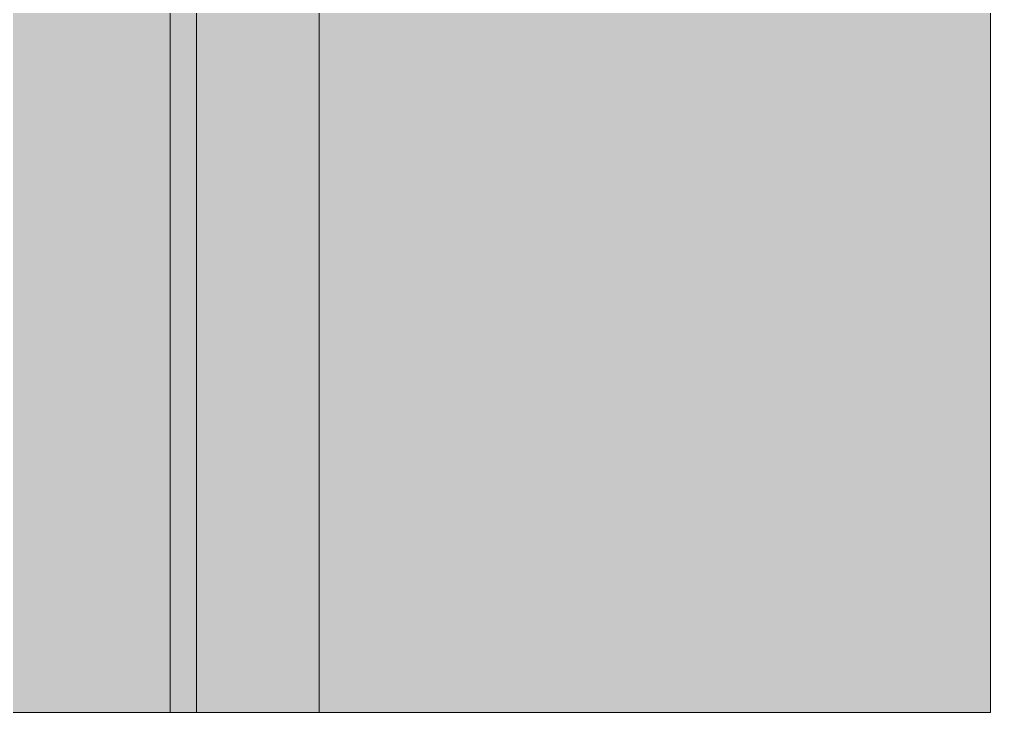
# Model space of a CAD drawing. Header units: millimetres. Extents: x -280990 to -136866, y -15139 to 7194.
# Drawn here: x -253224 to -238810, y -15139 to -4846 of the extents above; entities that cross this region are included whole.
import ezdxf

# ---------------------------------------------------------------- set-up
doc = ezdxf.new("R2010")
doc.units = ezdxf.units.MM
doc.header["$MEASUREMENT"] = 0
for name, color, linetype, lineweight in [('New_   _3D_Pen_No__1', 7, 'Continuous', 13), ('New_2D Drafting - General_Pen_No__1', 7, 'Continuous', 13), ('New_HALJASTUS_Pen_No__1', 7, 'Continuous', 13), ('New_Site & Landscape - Terrain_Pen_No__1', 7, 'Continuous', 13)]:
    doc.layers.add(name, color=color, linetype=linetype, lineweight=lineweight)
doc.layers.add('New_2D Drafting - General_Pen_No__61', color=7, linetype='Continuous', lineweight=20, true_color=0x6a6a6a)

msp = doc.modelspace()

# ---------------------------------------------------------------- hatches: boundary and pattern name
at = {"layer": 'New_2D Drafting - General_Pen_No__61', "linetype": 'Continuous', "lineweight": 20, "true_color": 0x6a6a6a}
h = msp.add_hatch(dxfattribs=at)
h.set_pattern_fill('Dashed_0001', color=251, style=0, pattern_type=2)
h.set_pattern_definition([(45, (0, 0), (-183.84776, 183.84776), [195, -65]), (45, (7e-14, 183.85), (-183.84776, 183.84776), [195, -65])])
h.paths.add_polyline_path([(-280989.8059, -205.9561), (-266832.1573, -206.4056), (-260239.2033, -214.6036), (-256039.2219, -218.0945), (-254960.2206, -218.9913), (-250988.5325, -222.2925), (-248776.7755, -220), (-242945.6047, -420), (-241835.0918, -420), (-240879.019, -426.5), (-238812.8999, -424.2888), (-238812.8999, -900), (-238810.0426, -15138.6962), (-280989.8059, -15138.6962)])

# ---------------------------------------------------------------- linework, layer by layer
at = {"layer": 'New_   _3D_Pen_No__1', "color": 7, "linetype": 'Continuous', "lineweight": 13}
for p, q in [((-250988.5325, -15138.6962), (-250988.5325, -20)), ((-248776.7755, -15138.6962), (-248776.7755, -220)), ((-250992.0958, -15138.6962), (-250988.5325, -15138.6962)), ((-250988.5325, -15138.6962), (-250705.001, -15138.6962)), ((-250596.8588, -15138.6962), (-250052.4016, -15138.6962)), ((-250052.4016, -15138.6962), (-248776.7755, -15138.6962))]:
    msp.add_line(p, q, dxfattribs=at)
at = {"layer": 'New_2D Drafting - General_Pen_No__1', "color": 7, "linetype": 'Continuous', "lineweight": 13, "flags": 128}
msp.add_lwpolyline([(-280989.8059, -205.9561), (-266832.1573, -206.4056), (-260239.2033, -214.6036), (-256039.2219, -218.0945), (-254960.2206, -218.9913), (-250988.5325, -222.2925), (-248776.7755, -220), (-242945.6047, -420), (-241835.0918, -420), (-240879.019, -426.5), (-238812.8999, -424.2888), (-238812.8999, -900), (-238810.0426, -15138.6962), (-280989.8059, -15138.6962)], close=True, dxfattribs=at)
at = {"layer": 'New_HALJASTUS_Pen_No__1', "color": 7, "linetype": 'Continuous', "lineweight": 13}
for p, q in [((-250596.8588, -220), (-250596.8588, -15138.6962)), ((-254889.394, -15138.6962), (-250992.0958, -15138.6962)), ((-250705.001, -15138.6962), (-250596.8588, -15138.6962))]:
    msp.add_line(p, q, dxfattribs=at)
at = {"layer": 'New_Site & Landscape - Terrain_Pen_No__1', "color": 7, "linetype": 'Continuous', "lineweight": 13}
for p, q in [((-248776.7755, -15138.6962), (-242530.8903, -15138.6962)), ((-242530.8903, -15138.6962), (-238819.8015, -15138.6962))]:
    msp.add_line(p, q, dxfattribs=at)

doc.saveas('drawing.dxf')
